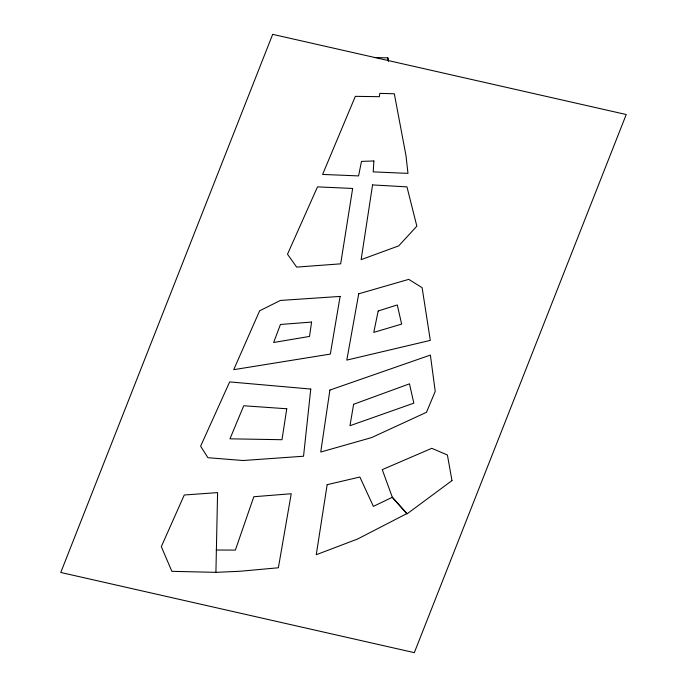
<?xml version="1.0" encoding="UTF-8"?>
<svg xmlns="http://www.w3.org/2000/svg" width="687" height="687" viewBox="0 0 687 687"><rect width="100%" height="100%" fill="white"/><g stroke="black" fill="none" stroke-linecap="round" stroke-linejoin="round"><path stroke-width="1.03" d="M215.916 572.348L217.581 492.613L184.271 495.001L161.316 546.654L171.87 571.335L215.916 572.348L239.9 571.266L278.372 567.78L291.228 493.747L253.812 496.727L235.375 550.081L216.199 550.012M374.312 57.51L387.803 57.88L388.395 61.023M387.803 57.88L388.378 61.049M373.891 160.981L373.213 171.879L407.975 173.382L405.974 155.545L394.321 93.776L379.799 93.372L379.361 96.687L355.334 96.352L322.598 174.438L358.562 175.906L361.491 161.385L373.891 160.981M310.764 389.057L303.542 456.228L243.164 460.513L207.938 457.714L200.613 446.224L229.664 381.903L310.764 389.057M311.589 322.074L309.519 336.432L273.641 342.495L280.451 324.47L311.589 322.074M329.889 390.07L320.743 452.037L371.547 437.61L426.472 412.303L435.232 391.392L430.38 355.085L329.889 390.07M372.56 184.923L361.139 259.643L398.709 245.877L416.854 226.152L406.962 186.864L372.56 184.923M286.771 408.765L281.988 439.714L229.965 438.821L243.739 405.759L286.771 408.765M327.158 484.687L316.26 554.718L357.609 539.012L406.927 513.55L392.389 497.242L373.385 506.379L359.868 477.018L327.158 484.687M352.654 188.461L340.666 263.834L296.672 267.106L287.492 254.216L317.506 186.873L352.654 188.461M340.117 296.423L330.327 354.08L233.717 369.675L259.626 310.825L280.339 300.451L340.117 296.423M353.616 404.274L349.975 425.708L413.832 403.157L409.469 383.835L353.616 404.274M358.717 293.804L346.798 360.1L430.311 340.383L422.119 287.681L408.765 279.36L358.717 293.804M378.185 310.996L373.771 332.379L401.646 324.092L397.275 304.951L378.185 310.996M272.679 34.35L60.765 572.469L414.321 652.65L626.235 114.531L272.679 34.35M451.977 480.599L406.996 513.919L392.457 497.62L382.255 469.633L431.78 448.319L447.4 454.983L451.977 480.599"/></g></svg>
